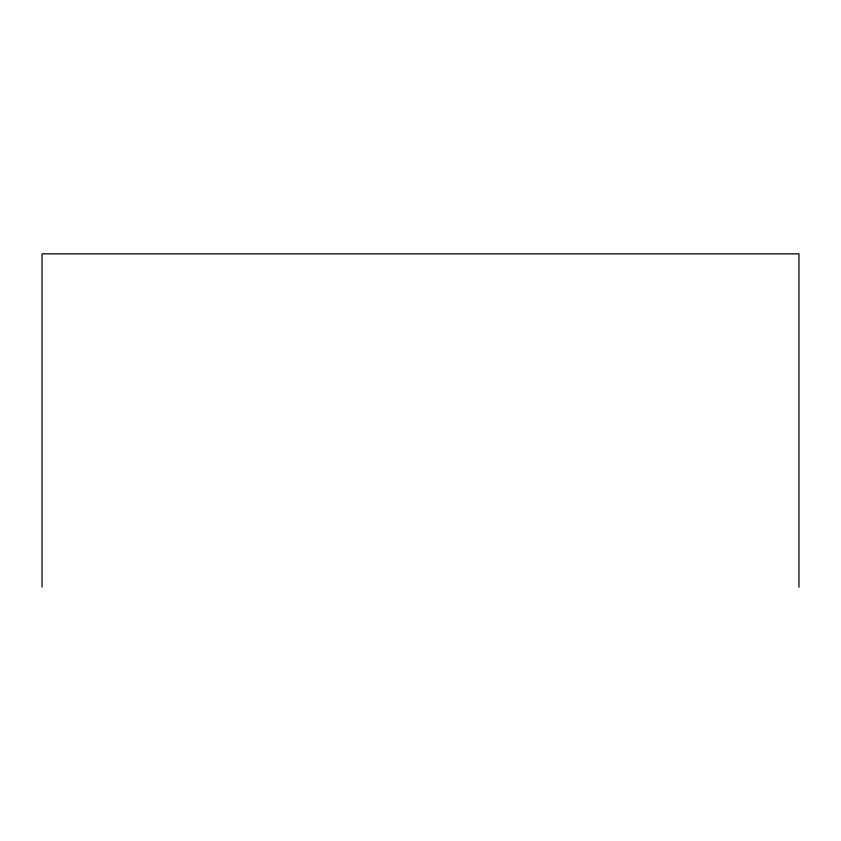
<?xml version="1.0" encoding="UTF-8"?>
<svg xmlns="http://www.w3.org/2000/svg" width="841" height="841" viewBox="0 0 841 841"><rect width="100%" height="100%" fill="white"/><g stroke="black" fill="none" stroke-linecap="round" stroke-linejoin="round"><path stroke-width="1.26" d="M798.95 587.144L798.95 253.856L42.05 253.856L42.05 587.144"/></g></svg>
